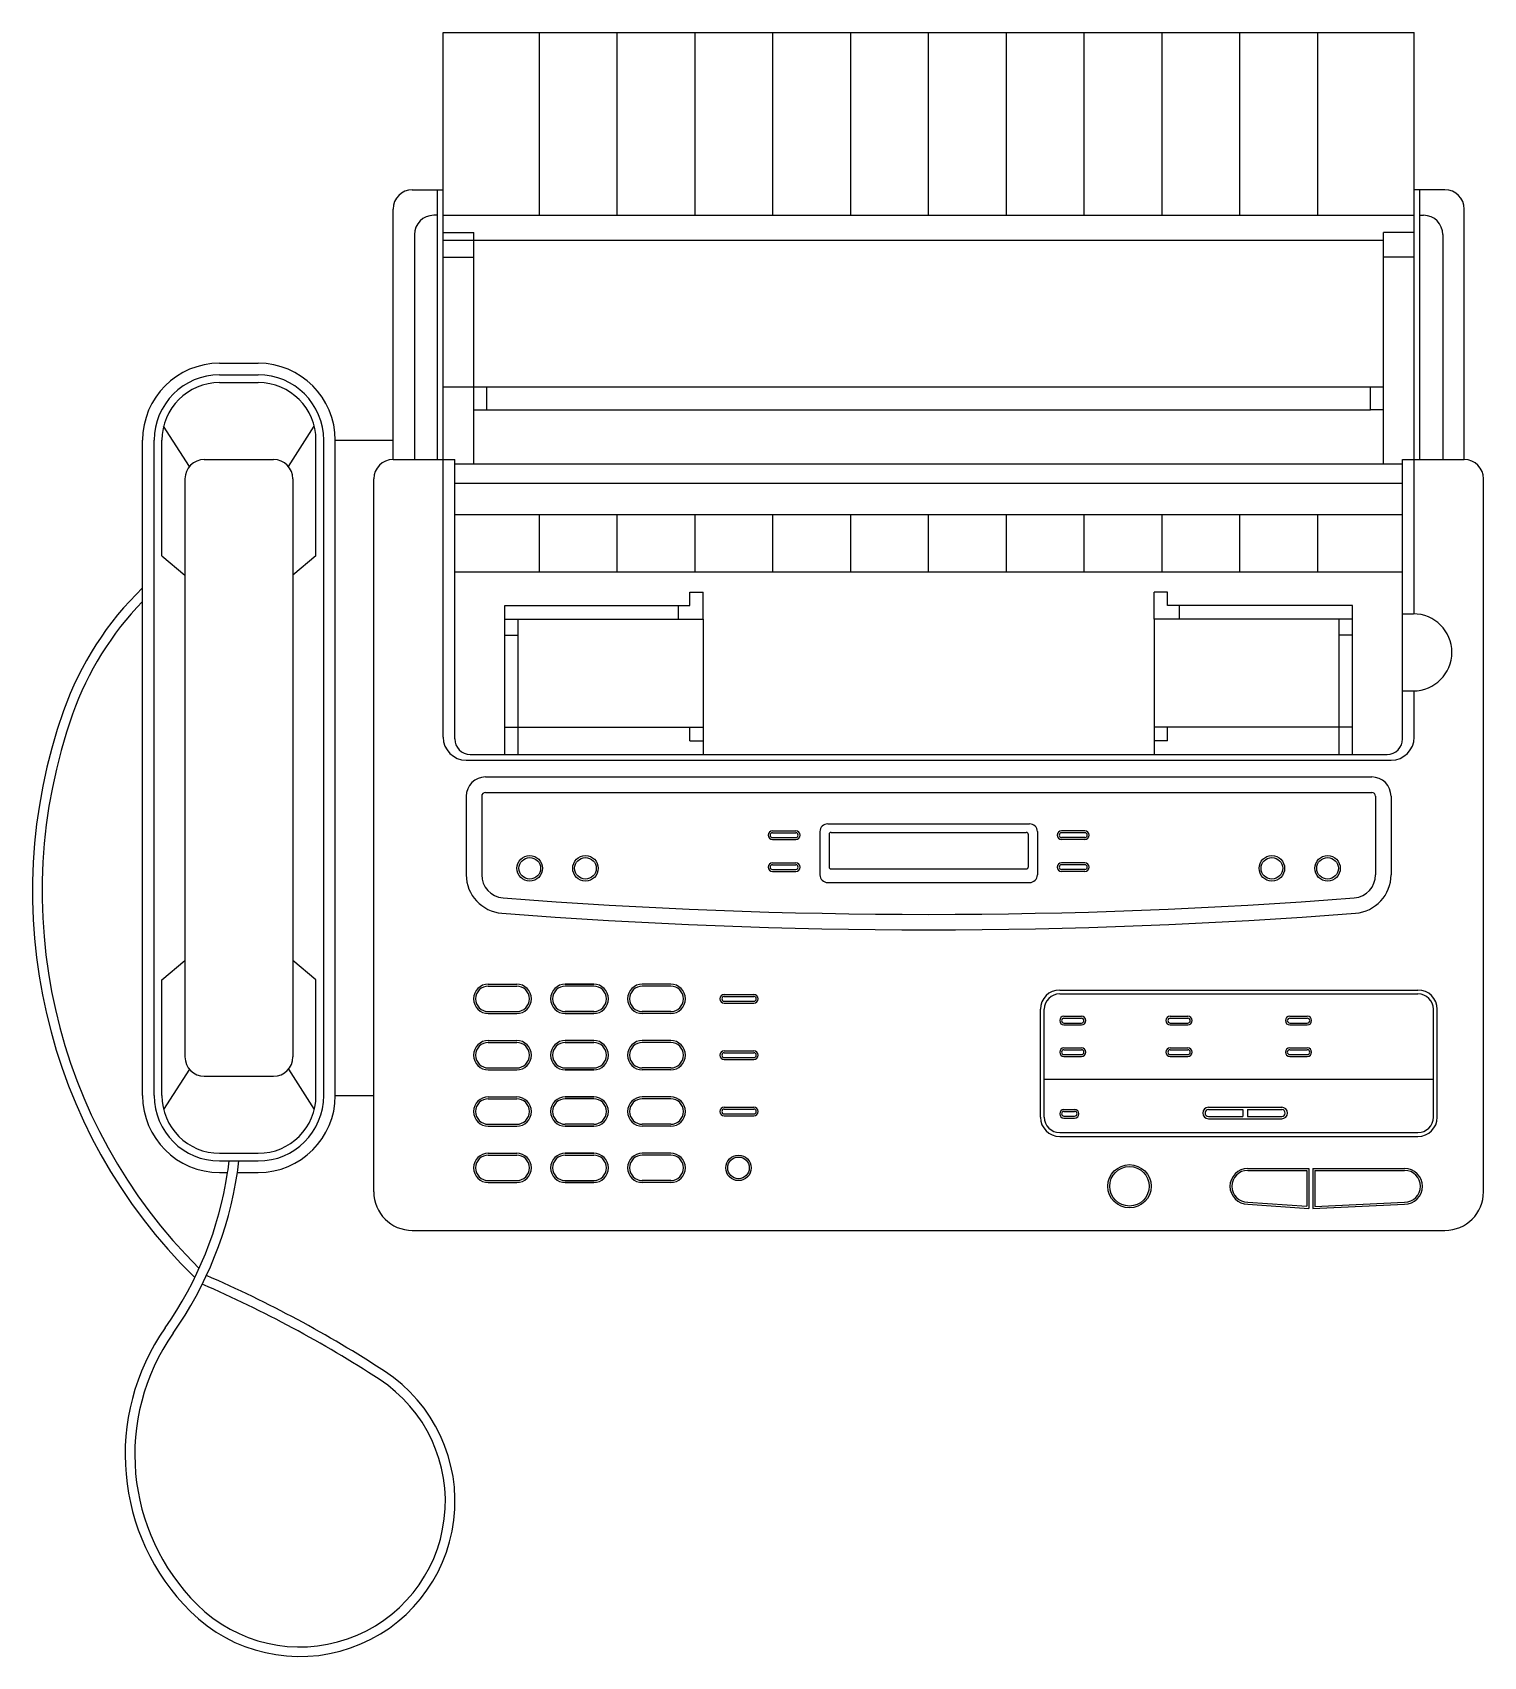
# Model space of a CAD drawing. Header units: millimetres. Extents: x -792.538 to -792.162, y 2678.25 to 2678.671.
import ezdxf

# ---------------------------------------------------------------- set-up
doc = ezdxf.new("R2010")
doc.units = ezdxf.units.MM
doc.header["$LTSCALE"] = 10
doc.layers.add('Móveis_estações', color=2, linetype='Continuous')

msp = doc.modelspace()

# ---------------------------------------------------------------- linework, layer by layer
at = {"layer": 'Móveis_estações', "color": 1}
for p, q in [((-792.4317287397134, 2678.630076739268), (-792.4317287397134, 2678.670896403953)), ((-792.4317287397134, 2678.670896403953), (-792.1797287397135, 2678.670896403953)), ((-792.4067287397133, 2678.623461150284), (-792.4067287397133, 2678.670896403953)), ((-792.3865287397134, 2678.623461150284), (-792.3865287397134, 2678.670896403953)), ((-792.3663287397133, 2678.623461150284), (-792.3663287397135, 2678.670896403953)), ((-792.3461287397133, 2678.623461150284), (-792.3461287397133, 2678.670896403953)), ((-792.3259287397134, 2678.623461150284), (-792.3259287397134, 2678.670896403953)), ((-792.3057287397132, 2678.623461150284), (-792.3057287397132, 2678.670896403953)), ((-792.2855287397133, 2678.623461150284), (-792.2855287397133, 2678.670896403953)), ((-792.2653287397134, 2678.623461150284), (-792.2653287397134, 2678.670896403953)), ((-792.2451287397134, 2678.623461150284), (-792.2451287397134, 2678.670896403953)), ((-792.2249287397133, 2678.623461150284), (-792.2249287397135, 2678.670896403953)), ((-792.2047287397133, 2678.623461150284), (-792.2047287397133, 2678.670896403953)), ((-792.1797287397135, 2678.630076739268), (-792.1797287397135, 2678.670896403953)), ((-792.4397287397132, 2678.630076739268), (-792.4317287397134, 2678.630076739268)), ((-792.4331925775105, 2678.560076739268), (-792.4331925775105, 2678.630076739268)), ((-792.4317287397134, 2678.617035299989), (-792.4317287397134, 2678.630076739268)), ((-792.1797287397135, 2678.617035299989), (-792.1797287397135, 2678.630076739268)), ((-792.1717287397132, 2678.630076739268), (-792.1797287397135, 2678.630076739268)), ((-792.178264901916, 2678.560076739268), (-792.178264901916, 2678.630076739268)), ((-792.4447287397136, 2678.565076739268), (-792.4447287397134, 2678.625076739268)), ((-792.4331925775105, 2678.623461150284), (-792.4341702116669, 2678.623461150284)), ((-792.4317287397134, 2678.623461150284), (-792.1797287397135, 2678.623461150284)), ((-792.178264901916, 2678.623461150284), (-792.1772872677598, 2678.623461150284)), ((-792.1667287397133, 2678.560076739268), (-792.1667287397133, 2678.625076739268)), ((-792.4391702116668, 2678.618461150284), (-792.4391702116668, 2678.560076739268)), ((-792.4317287397134, 2678.618958049692), (-792.4237287397132, 2678.618958049692)), ((-792.4317287397134, 2678.578958049691), (-792.4317287397134, 2678.617035299989)), ((-792.4317287397134, 2678.617035299989), (-792.1877287397133, 2678.617035299989)), ((-792.4237287397132, 2678.558958049692), (-792.4237287397132, 2678.618958049692)), ((-792.1877287397133, 2678.558958049692), (-792.1877287397133, 2678.618958049692)), ((-792.1797287397135, 2678.618958049692), (-792.1877287397133, 2678.618958049692)), ((-792.1797287397135, 2678.578958049691), (-792.1797287397135, 2678.617035299989)), ((-792.1722872677597, 2678.618461150284), (-792.1722872677599, 2678.560076739268)), ((-792.4317287397134, 2678.612624867803), (-792.4237287397132, 2678.612624867803)), ((-792.1797287397135, 2678.612624867803), (-792.1877287397133, 2678.612624867803)), ((-792.4897287397134, 2678.585076739268), (-792.4797287397134, 2678.585076739268)), ((-792.4897287397134, 2678.582076739268), (-792.4797287397134, 2678.582076739268)), ((-792.4897287397134, 2678.580076739268), (-792.4797287397134, 2678.580076739268)), ((-792.4317287397134, 2678.560076739268), (-792.4317287397134, 2678.578958049691)), ((-792.4317287397134, 2678.578958049691), (-792.1877287397133, 2678.578958049691)), ((-792.4203779540576, 2678.572940712859), (-792.4203779540576, 2678.578958049691)), ((-792.1910795253691, 2678.572940712859), (-792.1910795253691, 2678.578958049691)), ((-792.1797287397135, 2678.560076739268), (-792.1797287397135, 2678.578958049691)), ((-792.4237287397132, 2678.572940712859), (-792.4203779540576, 2678.572940712859)), ((-792.4203779540576, 2678.572940712859), (-792.1910795253691, 2678.572940712859)), ((-792.1877287397133, 2678.572940712859), (-792.1910795253691, 2678.572940712859)), ((-792.4975755764112, 2678.558270772371), (-792.5042705641497, 2678.568755780184)), ((-792.4718819030177, 2678.558270772367), (-792.4651869152772, 2678.568755780184)), ((-792.5097287397134, 2678.52680192541), (-792.5097287397134, 2678.565076739268)), ((-792.5067287397133, 2678.395076739268), (-792.5067287397133, 2678.565076739268)), ((-792.5047287397133, 2678.535076739268), (-792.5047287397133, 2678.565076739268)), ((-792.4647287397133, 2678.535076739268), (-792.4647287397133, 2678.565076739268)), ((-792.4627287397134, 2678.395076739268), (-792.4627287397134, 2678.565076739268)), ((-792.4597287397132, 2678.395076739268), (-792.4597287397132, 2678.565076739268)), ((-792.4597287397132, 2678.565076739268), (-792.4447287397134, 2678.565076739268)), ((-792.4447287397134, 2678.560076739268), (-792.4447287397136, 2678.565076739268)), ((-792.4937287397133, 2678.560076739268), (-792.4757287397133, 2678.560076739268)), ((-792.4447287397134, 2678.560076739268), (-792.4287287397133, 2678.560076739268)), ((-792.4317287397134, 2678.488076739268), (-792.4317287397134, 2678.560076739268)), ((-792.4287287397133, 2678.487576739268), (-792.4287287397133, 2678.560076739268)), ((-792.4287287397133, 2678.558958049692), (-792.1827287397132, 2678.558958049692)), ((-792.1827287397134, 2678.487576739268), (-792.1827287397134, 2678.560076739268)), ((-792.1827287397132, 2678.560076739268), (-792.1667287397136, 2678.560076739268)), ((-792.1797287397135, 2678.5200493121), (-792.1797287397135, 2678.560076739268)), ((-792.4987287397134, 2678.555076739268), (-792.4987287397134, 2678.405076739268)), ((-792.4707287397134, 2678.555076739268), (-792.4707287397134, 2678.405076739268)), ((-792.4497287397135, 2678.395076739268), (-792.4497287397135, 2678.555076739268)), ((-792.4287287397133, 2678.553958049692), (-792.1827287397134, 2678.553958049692)), ((-792.1617287397135, 2678.370076739268), (-792.1617287397135, 2678.555076739268)), ((-792.4287287397133, 2678.545813313077), (-792.1827287397134, 2678.545813313077)), ((-792.4067287397133, 2678.530961143987), (-792.4067287397133, 2678.545813313077)), ((-792.3865287397134, 2678.530961143987), (-792.3865287397134, 2678.545813313077)), ((-792.3663287397135, 2678.530961143987), (-792.3663287397135, 2678.545813313077)), ((-792.3461287397133, 2678.530961143987), (-792.3461287397133, 2678.545813313077)), ((-792.3259287397134, 2678.530961143987), (-792.3259287397134, 2678.545813313077)), ((-792.3057287397132, 2678.530961143987), (-792.3057287397132, 2678.545813313077)), ((-792.2855287397133, 2678.530961143987), (-792.2855287397133, 2678.545813313077)), ((-792.2653287397134, 2678.530961143987), (-792.2653287397134, 2678.545813313077)), ((-792.2451287397134, 2678.530961143987), (-792.2451287397134, 2678.545813313077)), ((-792.2249287397135, 2678.530961143987), (-792.2249287397135, 2678.545813313077)), ((-792.2047287397133, 2678.530961143987), (-792.2047287397133, 2678.545813313077)), ((-792.5047287397133, 2678.535076739268), (-792.4987287397134, 2678.530076739268)), ((-792.4647287397133, 2678.535076739268), (-792.4707287397134, 2678.530076739268)), ((-792.4287287397133, 2678.530961143987), (-792.1827287397134, 2678.530961143987)), ((-792.5097287397134, 2678.523271751033), (-792.5097287397134, 2678.52680192541)), ((-792.3677287397134, 2678.525709361233), (-792.3642287397133, 2678.525709361233)), ((-792.3677287397134, 2678.522209361233), (-792.3677287397134, 2678.525709361233)), ((-792.3642287397133, 2678.518709361233), (-792.3642287397133, 2678.525709361233)), ((-792.2437287397133, 2678.525709361233), (-792.2472287397134, 2678.525709361233)), ((-792.2472287397134, 2678.518709361233), (-792.2472287397134, 2678.525709361233)), ((-792.2437287397133, 2678.522209361233), (-792.2437287397133, 2678.525709361233)), ((-792.5097287397134, 2678.395076739268), (-792.5097287397134, 2678.523271751033)), ((-792.4157287397134, 2678.483576739268), (-792.4157287397134, 2678.522209361233)), ((-792.4157287397134, 2678.522209361233), (-792.3677287397134, 2678.522209361233)), ((-792.3707711519019, 2678.522209361233), (-792.3707711519019, 2678.518709361233)), ((-792.1957287397133, 2678.522209361233), (-792.2437287397133, 2678.522209361233)), ((-792.240686327525, 2678.522209361233), (-792.240686327525, 2678.518709361233)), ((-792.1957287397133, 2678.483576739268), (-792.1957287397133, 2678.522209361233)), ((-792.1827287397134, 2678.520051525415), (-792.1799391236368, 2678.520051525415)), ((-792.4157287397134, 2678.518709361233), (-792.3642287397133, 2678.518709361233)), ((-792.4122287397133, 2678.483576739268), (-792.4122287397133, 2678.518709361233)), ((-792.3642287397133, 2678.518709361233), (-792.3642287397133, 2678.483576739268)), ((-792.2472287397134, 2678.518709361233), (-792.2472287397134, 2678.483576739268)), ((-792.1957287397133, 2678.518709361233), (-792.2472287397134, 2678.518709361233)), ((-792.1992287397134, 2678.483576739268), (-792.1992287397134, 2678.518709361233)), ((-792.4157287397134, 2678.514543631351), (-792.4122287397133, 2678.514543631351)), ((-792.1957287397133, 2678.514543631351), (-792.1992287397134, 2678.514543631351)), ((-792.1827287397134, 2678.500051525415), (-792.1799391236368, 2678.500051525415)), ((-792.1797287397135, 2678.488076739268), (-792.1797287397135, 2678.50005373873)), ((-792.4157287397134, 2678.490608850591), (-792.3642287397133, 2678.490608850591)), ((-792.3677287397134, 2678.487094015243), (-792.3677287397134, 2678.490608850591)), ((-792.1957287397133, 2678.490608850591), (-792.2472287397134, 2678.490608850591)), ((-792.2437287397133, 2678.487094015243), (-792.2437287397133, 2678.490608850591)), ((-792.3677287397134, 2678.487094015243), (-792.3642287397133, 2678.487094015243)), ((-792.2437287397133, 2678.487094015243), (-792.2472287397134, 2678.487094015243)), ((-792.4247287397134, 2678.483576739268), (-792.1867287397133, 2678.483576739268)), ((-792.4257287397133, 2678.482076739268), (-792.1857287397133, 2678.482076739268)), ((-792.4207287397135, 2678.477713059883), (-792.1907287397134, 2678.477713059883)), ((-792.4207287397135, 2678.473713059883), (-792.1907287397134, 2678.473713059883)), ((-792.4257287397133, 2678.472713059883), (-792.4257287397133, 2678.452348071658)), ((-792.4217287397132, 2678.472713059883), (-792.4217287397132, 2678.452348071658)), ((-792.1897287397132, 2678.472713059883), (-792.1897287397132, 2678.452348071658)), ((-792.1857287397133, 2678.472713059883), (-792.1857287397133, 2678.452348071658)), ((-792.3319329446531, 2678.465548606941), (-792.2795245347736, 2678.465548606941)), ((-792.3462829664804, 2678.46373496971), (-792.3402211724801, 2678.46373496971)), ((-792.3462829664804, 2678.46323496971), (-792.3402211724801, 2678.46323496971)), ((-792.3462829664804, 2678.461995792398), (-792.3402211724801, 2678.461995792398)), ((-792.3462829664804, 2678.461495792398), (-792.3402211724801, 2678.461495792398)), ((-792.333932944653, 2678.463548606941), (-792.333932944653, 2678.452324574052)), ((-792.3315617716794, 2678.462851941538), (-792.3315617716794, 2678.454359187278)), ((-792.3310617716795, 2678.463351941538), (-792.2803957077472, 2678.463351941538)), ((-792.2798957077471, 2678.462851941538), (-792.2798957077471, 2678.454359187278)), ((-792.2775245347734, 2678.463548606941), (-792.2775245347734, 2678.452324574052)), ((-792.265174512946, 2678.46373496971), (-792.2712363069465, 2678.46373496971)), ((-792.265174512946, 2678.46323496971), (-792.2712363069465, 2678.46323496971)), ((-792.265174512946, 2678.461995792398), (-792.2712363069465, 2678.461995792398)), ((-792.265174512946, 2678.461495792398), (-792.2712363069465, 2678.461495792398)), ((-792.3462829664804, 2678.455449782199), (-792.3402211724801, 2678.455449782199)), ((-792.3462829664804, 2678.454949782199), (-792.3402211724801, 2678.454949782199)), ((-792.3462829664804, 2678.453710604886), (-792.3402211724801, 2678.453710604886)), ((-792.3462829664804, 2678.453210604885), (-792.3402211724801, 2678.453210604885)), ((-792.3310617716795, 2678.453859187277), (-792.2803957077472, 2678.453859187277)), ((-792.265174512946, 2678.455449782199), (-792.2712363069465, 2678.455449782199)), ((-792.265174512946, 2678.454949782199), (-792.2712363069465, 2678.454949782199)), ((-792.265174512946, 2678.453710604886), (-792.2712363069465, 2678.453710604886)), ((-792.265174512946, 2678.453210604885), (-792.2712363069465, 2678.453210604885)), ((-792.3319329446531, 2678.450324574053), (-792.2795245347736, 2678.450324574053)), ((-792.5047287397133, 2678.425076739268), (-792.4987287397134, 2678.430076739268)), ((-792.4647287397133, 2678.425076739268), (-792.4707287397134, 2678.430076739268)), ((-792.5047287397133, 2678.395076739268), (-792.5047287397133, 2678.425076739268)), ((-792.4647287397133, 2678.395076739268), (-792.4647287397133, 2678.425076739268)), ((-792.4200070925849, 2678.423957613157), (-792.412641156913, 2678.423957613157)), ((-792.4200070925849, 2678.423457613157), (-792.412641156913, 2678.423457613157)), ((-792.4000226148082, 2678.423957613157), (-792.3926566791363, 2678.423957613157)), ((-792.3926566791363, 2678.423957613157), (-792.4000226148082, 2678.423957613157)), ((-792.3926566791363, 2678.423457613157), (-792.4000226148082, 2678.423457613157)), ((-792.3726722013596, 2678.423957613157), (-792.3800381370315, 2678.423957613157)), ((-792.3726722013596, 2678.423457613157), (-792.3800381370315, 2678.423457613157)), ((-792.3587652748615, 2678.421267930761), (-792.351097205797, 2678.421267930761)), ((-792.3587652748615, 2678.420767930761), (-792.351097205797, 2678.420767930761)), ((-792.3587652748615, 2678.419528753448), (-792.351097205797, 2678.419528753448)), ((-792.3587652748615, 2678.419028753448), (-792.351097205797, 2678.419028753448)), ((-792.2717287397134, 2678.42244024195), (-792.1787487359461, 2678.42244024195)), ((-792.2717287397134, 2678.42144024195), (-792.1787487359461, 2678.42144024195)), ((-792.4200070925849, 2678.416839071052), (-792.412641156913, 2678.416839071052)), ((-792.4200070925849, 2678.416339071052), (-792.412641156913, 2678.416339071052)), ((-792.3926566791363, 2678.416839071052), (-792.4000226148082, 2678.416839071052)), ((-792.4000226148082, 2678.416339071052), (-792.3926566791363, 2678.416339071052)), ((-792.3926566791363, 2678.416339071052), (-792.4000226148082, 2678.416339071052)), ((-792.3726722013596, 2678.416839071052), (-792.3800381370315, 2678.416839071052)), ((-792.3726722013596, 2678.416339071052), (-792.3800381370315, 2678.416339071052)), ((-792.2767287397132, 2678.38944024195), (-792.2767287397132, 2678.41744024195)), ((-792.2757287397135, 2678.38944024195), (-792.2757287397135, 2678.41744024195)), ((-792.2706091510568, 2678.415619988295), (-792.266035629063, 2678.415619988295)), ((-792.2706091510568, 2678.415119988294), (-792.266035629063, 2678.415119988294)), ((-792.2430221661211, 2678.415619988295), (-792.2384486441274, 2678.415619988295)), ((-792.2430221661211, 2678.415119988294), (-792.2384486441274, 2678.415119988294)), ((-792.212028831532, 2678.415619988295), (-792.2074553095385, 2678.415619988295)), ((-792.212028831532, 2678.415119988294), (-792.2074553095385, 2678.415119988294)), ((-792.1747487359462, 2678.38944024195), (-792.1747487359462, 2678.41744024195)), ((-792.1737487359462, 2678.38944024195), (-792.1737487359462, 2678.41744024195)), ((-792.2706091510568, 2678.413880810981), (-792.266035629063, 2678.413880810981)), ((-792.2706091510568, 2678.413380810981), (-792.266035629063, 2678.413380810981)), ((-792.2430221661211, 2678.413880810981), (-792.2384486441274, 2678.413880810981)), ((-792.2430221661211, 2678.413380810981), (-792.2384486441274, 2678.413380810981)), ((-792.212028831532, 2678.413880810981), (-792.2074553095385, 2678.413880810981)), ((-792.212028831532, 2678.413380810981), (-792.2074553095385, 2678.413380810981)), ((-792.4200070925849, 2678.409339071052), (-792.412641156913, 2678.409339071052)), ((-792.4200070925849, 2678.409339071052), (-792.412641156913, 2678.409339071052)), ((-792.4200070925849, 2678.408839071052), (-792.412641156913, 2678.408839071052)), ((-792.4000226148082, 2678.409339071052), (-792.3926566791363, 2678.409339071052)), ((-792.3926566791363, 2678.409339071052), (-792.4000226148082, 2678.409339071052)), ((-792.3926566791363, 2678.409339071052), (-792.4000226148082, 2678.409339071052)), ((-792.4000226148082, 2678.409339071052), (-792.3926566791363, 2678.409339071052)), ((-792.4000226148082, 2678.408839071052), (-792.3926566791363, 2678.408839071052)), ((-792.3726722013596, 2678.409339071052), (-792.3800381370315, 2678.409339071052)), ((-792.3726722013596, 2678.409339071052), (-792.3800381370315, 2678.409339071052)), ((-792.3726722013596, 2678.408839071052), (-792.3800381370315, 2678.408839071052)), ((-792.3587652748615, 2678.406649388656), (-792.351097205797, 2678.406649388656)), ((-792.3587652748615, 2678.406649388656), (-792.351097205797, 2678.406649388656)), ((-792.2706091510568, 2678.407432192373), (-792.266035629063, 2678.407432192373)), ((-792.2706091510568, 2678.406932192373), (-792.266035629063, 2678.406932192373)), ((-792.2430221661211, 2678.407432192373), (-792.2384486441274, 2678.407432192373)), ((-792.2430221661211, 2678.406932192373), (-792.2384486441274, 2678.406932192373)), ((-792.212028831532, 2678.407432192373), (-792.2074553095385, 2678.407432192373)), ((-792.212028831532, 2678.406932192373), (-792.2074553095385, 2678.406932192373)), ((-792.4200070925849, 2678.402220528948), (-792.412641156913, 2678.402220528948)), ((-792.4000226148082, 2678.402220528948), (-792.3926566791363, 2678.402220528948)), ((-792.3726722013596, 2678.402220528948), (-792.3800381370315, 2678.402220528948)), ((-792.3587652748615, 2678.406149388657), (-792.351097205797, 2678.406149388657)), ((-792.3587652748615, 2678.404910211343), (-792.351097205797, 2678.404910211343)), ((-792.3587652748615, 2678.404410211343), (-792.351097205797, 2678.404410211343)), ((-792.3587652748615, 2678.404410211343), (-792.351097205797, 2678.404410211343)), ((-792.2706091510568, 2678.405693015059), (-792.266035629063, 2678.405693015059)), ((-792.2706091510568, 2678.405193015059), (-792.266035629063, 2678.405193015059)), ((-792.2430221661211, 2678.405693015059), (-792.2384486441274, 2678.405693015059)), ((-792.2430221661211, 2678.405193015059), (-792.2384486441274, 2678.405193015059)), ((-792.212028831532, 2678.405693015059), (-792.2074553095385, 2678.405693015059)), ((-792.212028831532, 2678.405193015059), (-792.2074553095385, 2678.405193015059)), ((-792.4975755764106, 2678.401882706166), (-792.5042705641497, 2678.391397698351)), ((-792.4937287397133, 2678.400076739268), (-792.4757287397133, 2678.400076739268)), ((-792.47188190302, 2678.401882706172), (-792.4651869152772, 2678.391397698351)), ((-792.4200070925849, 2678.401720528947), (-792.412641156913, 2678.401720528947)), ((-792.4200070925849, 2678.401720528947), (-792.412641156913, 2678.401720528947)), ((-792.4000226148082, 2678.401720528947), (-792.3926566791363, 2678.401720528947)), ((-792.3926566791363, 2678.401720528947), (-792.4000226148082, 2678.401720528947)), ((-792.3926566791363, 2678.401720528947), (-792.4000226148082, 2678.401720528947)), ((-792.4000226148082, 2678.401720528947), (-792.3926566791363, 2678.401720528947)), ((-792.3726722013596, 2678.401720528947), (-792.3800381370315, 2678.401720528947)), ((-792.3726722013596, 2678.401720528947), (-792.3800381370315, 2678.401720528947)), ((-792.2757287397135, 2678.399284936578), (-792.1747487359462, 2678.399284936578)), ((-792.4597287397132, 2678.395076739268), (-792.4497287397135, 2678.395076739268)), ((-792.4497287397135, 2678.370076739268), (-792.4497287397135, 2678.395076739268)), ((-792.4200070925849, 2678.394720528947), (-792.412641156913, 2678.394720528947)), ((-792.4200070925849, 2678.394720528947), (-792.412641156913, 2678.394720528947)), ((-792.4200070925849, 2678.394220528947), (-792.412641156913, 2678.394220528947)), ((-792.3926566791363, 2678.394720528947), (-792.4000226148082, 2678.394720528947)), ((-792.4000226148082, 2678.394720528947), (-792.3926566791363, 2678.394720528947)), ((-792.4000226148082, 2678.394720528947), (-792.3926566791363, 2678.394720528947)), ((-792.3926566791363, 2678.394720528947), (-792.4000226148082, 2678.394720528947)), ((-792.3926566791363, 2678.394220528947), (-792.4000226148082, 2678.394220528947)), ((-792.3726722013596, 2678.394720528947), (-792.3800381370315, 2678.394720528947)), ((-792.3726722013596, 2678.394720528947), (-792.3800381370315, 2678.394720528947)), ((-792.3726722013596, 2678.394220528947), (-792.3800381370315, 2678.394220528947)), ((-792.3587652748615, 2678.392030846551), (-792.351097205797, 2678.392030846551)), ((-792.3587652748615, 2678.391530846551), (-792.351097205797, 2678.391530846551)), ((-792.3587652748615, 2678.390291669238), (-792.351097205797, 2678.390291669238)), ((-792.3587652748615, 2678.389791669239), (-792.351097205797, 2678.389791669239)), ((-792.2706091510568, 2678.391461242583), (-792.2678407822241, 2678.391461242583)), ((-792.2706091510568, 2678.390961242583), (-792.2678407822241, 2678.390961242583)), ((-792.2706091510568, 2678.38972206527), (-792.2678407822241, 2678.38972206527)), ((-792.2331158242046, 2678.392006660057), (-792.2140935625357, 2678.392006660057)), ((-792.2331158242046, 2678.391406660056), (-792.22420469337, 2678.391406660056)), ((-792.2331158242046, 2678.389632634505), (-792.22420469337, 2678.389632634505)), ((-792.22420469337, 2678.391406660056), (-792.22420469337, 2678.389632634505)), ((-792.2230046933701, 2678.391406660056), (-792.2230046933701, 2678.389632634505)), ((-792.2230046933701, 2678.391406660056), (-792.2140935625357, 2678.391406660056)), ((-792.2230046933701, 2678.389632634505), (-792.2140935625357, 2678.389632634505)), ((-792.4200070925849, 2678.387601986843), (-792.412641156913, 2678.387601986843)), ((-792.4200070925849, 2678.387101986842), (-792.412641156913, 2678.387101986842)), ((-792.4200070925849, 2678.387101986842), (-792.412641156913, 2678.387101986842)), ((-792.3926566791363, 2678.387601986843), (-792.4000226148082, 2678.387601986843)), ((-792.3926566791363, 2678.387101986842), (-792.4000226148082, 2678.387101986842)), ((-792.4000226148082, 2678.387101986842), (-792.3926566791363, 2678.387101986842)), ((-792.4000226148082, 2678.387101986842), (-792.3926566791363, 2678.387101986842)), ((-792.3926566791363, 2678.387101986842), (-792.4000226148082, 2678.387101986842)), ((-792.3726722013596, 2678.387601986843), (-792.3800381370315, 2678.387601986843)), ((-792.3726722013596, 2678.387101986842), (-792.3800381370315, 2678.387101986842)), ((-792.3726722013596, 2678.387101986842), (-792.3800381370315, 2678.387101986842)), ((-792.2717287397134, 2678.38544024195), (-792.1787487359461, 2678.38544024195)), ((-792.2706091510568, 2678.38922206527), (-792.2678407822241, 2678.38922206527)), ((-792.2331158242046, 2678.389032634505), (-792.2140935625357, 2678.389032634505)), ((-792.2717287397134, 2678.38444024195), (-792.1787487359461, 2678.38444024195)), ((-792.4897287397134, 2678.380076739268), (-792.4797287397134, 2678.380076739268)), ((-792.4897287397134, 2678.378076739268), (-792.4797287397134, 2678.378076739268)), ((-792.4200070925849, 2678.380101986842), (-792.412641156913, 2678.380101986842)), ((-792.4200070925849, 2678.380101986842), (-792.412641156913, 2678.380101986842)), ((-792.4200070925849, 2678.379601986842), (-792.412641156913, 2678.379601986842)), ((-792.4000226148082, 2678.380101986842), (-792.3926566791363, 2678.380101986842)), ((-792.3926566791363, 2678.380101986842), (-792.4000226148082, 2678.380101986842)), ((-792.3926566791363, 2678.380101986842), (-792.4000226148082, 2678.380101986842)), ((-792.4000226148082, 2678.380101986842), (-792.3926566791363, 2678.380101986842)), ((-792.4000226148082, 2678.379601986842), (-792.3926566791363, 2678.379601986842)), ((-792.3726722013596, 2678.380101986842), (-792.3800381370315, 2678.380101986842)), ((-792.3726722013596, 2678.380101986842), (-792.3800381370315, 2678.380101986842)), ((-792.3726722013596, 2678.379601986842), (-792.3800381370315, 2678.379601986842)), ((-792.4897287397134, 2678.375076739268), (-792.4876596532513, 2678.375076739268)), ((-792.4851309907299, 2678.375076739268), (-792.4797287397134, 2678.375076739268)), ((-792.4200070925849, 2678.372983444738), (-792.412641156913, 2678.372983444738)), ((-792.4000226148082, 2678.372983444738), (-792.3926566791363, 2678.372983444738)), ((-792.3726722013596, 2678.372983444738), (-792.3800381370315, 2678.372983444738)), ((-792.2229059174533, 2678.376134354992), (-792.2070867158088, 2678.376134354992)), ((-792.2229059174533, 2678.375634354993), (-792.2075867158089, 2678.375634354993)), ((-792.2075867158089, 2678.375634354993), (-792.2075867158089, 2678.366319890469)), ((-792.2070867158088, 2678.376134354992), (-792.2070867158088, 2678.365784120121)), ((-792.2059902180022, 2678.376134354992), (-792.2059902180022, 2678.365784120121)), ((-792.2059902180022, 2678.376134354992), (-792.1822177992908, 2678.376134354992)), ((-792.2054902180023, 2678.375634354993), (-792.2054902180023, 2678.36630765778)), ((-792.2054902180023, 2678.375634354993), (-792.1822177992908, 2678.375634354993)), ((-792.4200070925849, 2678.372483444738), (-792.412641156913, 2678.372483444738)), ((-792.4200070925849, 2678.372483444738), (-792.412641156913, 2678.372483444738)), ((-792.4000226148082, 2678.372483444738), (-792.3926566791363, 2678.372483444738)), ((-792.3926566791363, 2678.372483444738), (-792.4000226148082, 2678.372483444738)), ((-792.3926566791363, 2678.372483444738), (-792.4000226148082, 2678.372483444738)), ((-792.4000226148082, 2678.372483444738), (-792.3926566791363, 2678.372483444738)), ((-792.3726722013596, 2678.372483444738), (-792.3800381370315, 2678.372483444738)), ((-792.3726722013596, 2678.372483444738), (-792.3800381370315, 2678.372483444738)), ((-792.2229059174533, 2678.366878057657), (-792.2070867158088, 2678.365784120121)), ((-792.2228714235748, 2678.36737686641), (-792.2075867158089, 2678.366319890469)), ((-792.2059902180022, 2678.365784120121), (-792.1822177992908, 2678.366878057657)), ((-792.2054902180023, 2678.36630765778), (-792.1822407835134, 2678.367377529103)), ((-792.4397287397132, 2678.360076739268), (-792.1717287397132, 2678.360076739268))]:
    msp.add_line(p, q, dxfattribs=at)
for centre, radius in [((-792.40925730146, 2678.454015411608), 0.003310086874741103), ((-792.40925730146, 2678.454015411608), 0.002810086874741103), ((-792.394800796354, 2678.454015411608), 0.003310086874741103), ((-792.394800796354, 2678.454015411608), 0.002810086874741103), ((-792.2166566830729, 2678.454015411608), 0.003310086874741103), ((-792.2166566830729, 2678.454015411608), 0.002810086874741103), ((-792.2022001779665, 2678.454015411608), 0.003310086874741103), ((-792.2022001779665, 2678.454015411608), 0.002810086874741103), ((-792.3550790491431, 2678.37629271579), 0.003310086874741103), ((-792.3550790491431, 2678.37629271579), 0.002810086874741103), ((-792.2536190184906, 2678.371506206325), 0.005621973270535818), ((-792.2536190184906, 2678.371506206325), 0.005121973270535818)]:
    msp.add_circle(centre, radius, dxfattribs=at)
for centre, radius, start, end in [((-792.4397287397132, 2678.625076739268), 0.005, 90, 180), ((-792.1717287397132, 2678.625076739268), 0.005, 0, 90), ((-792.4341702116669, 2678.618461150284), 0.005, 90, 180), ((-792.1772872677598, 2678.618461150284), 0.005, 0, 90), ((-792.4897287397134, 2678.565076739268), 0.02, 90, 180), ((-792.4797287397134, 2678.565076739268), 0.02, 0, 90), ((-792.4897287397134, 2678.565076739268), 0.017, 90, 180), ((-792.4897287397134, 2678.565076739268), 0.015, 90, 180), ((-792.4797287397134, 2678.565076739268), 0.017, 0, 90), ((-792.4797287397134, 2678.565076739268), 0.015, 0, 90), ((-792.4937287397133, 2678.555076739268), 0.005, 90, 180), ((-792.4757287397133, 2678.555076739268), 0.005, 0, 90), ((-792.4447287397134, 2678.555076739268), 0.004999999999999005, 90, 180), ((-792.1667287397133, 2678.555076739268), 0.004999999999999005, 0, 90), ((-792.4520516239986, 2678.467170688508), 0.08296103960041076, 134.0456558311398, 160.4816581565041), ((-792.4520516239986, 2678.467170688508), 0.08046103960041076, 135.7936093067574, 160.4816581565041), ((-792.1799391236368, 2678.510051525415), 0.009999999999999787, 270, 90), ((-792.3980248808748, 2678.44801934897), 0.1402817407360183, 160.4816581565041, 225.592353455946), ((-792.3980248808748, 2678.44801934897), 0.1377817407360183, 160.4816581565041, 225.2294994760008), ((-792.4257287397133, 2678.488076739268), 0.006, 180, 270), ((-792.4247287397134, 2678.487576739268), 0.004, 180, 270), ((-792.1867287397133, 2678.487576739268), 0.004, 270, 0), ((-792.1857287397133, 2678.488076739268), 0.006, 270, 0), ((-792.4207287397135, 2678.472713059883), 0.005, 90, 180), ((-792.4207287397135, 2678.472713059883), 0.0009999999999995655, 90, 180), ((-792.1907287397134, 2678.472713059883), 0.005, 0, 90), ((-792.1907287397134, 2678.472713059883), 0.0009999999999995655, 0, 90), ((-792.3319329446531, 2678.463548606941), 0.002, 90, 180), ((-792.2795245347736, 2678.463548606941), 0.002, 0, 90), ((-792.3462829664804, 2678.462615381054), 0.001119588656592896, 90, 270), ((-792.3462829664804, 2678.462615381054), 0.0006195886565928958, 90, 270), ((-792.3402211724801, 2678.462615381054), 0.001119588656592896, 270, 90), ((-792.3402211724801, 2678.462615381054), 0.0006195886565928958, 270, 90), ((-792.3310617716795, 2678.462851941538), 0.0005, 90, 180), ((-792.2803957077472, 2678.462851941538), 0.0005, 0, 90), ((-792.2712363069465, 2678.462615381054), 0.001119588656592896, 90, 270), ((-792.2712363069465, 2678.462615381054), 0.0006195886565928958, 90, 270), ((-792.265174512946, 2678.462615381054), 0.001119588656592896, 270, 90), ((-792.265174512946, 2678.462615381054), 0.0006195886565928958, 270, 90), ((-792.3462829664804, 2678.454330193542), 0.001119588656592896, 90, 270), ((-792.3462829664804, 2678.454330193542), 0.0006195886565928958, 90, 270), ((-792.3402211724801, 2678.454330193542), 0.001119588656592896, 270, 90), ((-792.3402211724801, 2678.454330193542), 0.0006195886565928958, 270, 90), ((-792.3310617716795, 2678.454359187278), 0.0005, 180, 270), ((-792.2803957077472, 2678.454359187278), 0.0005, 270, 0), ((-792.2712363069465, 2678.454330193542), 0.001119588656592896, 90, 270), ((-792.2712363069465, 2678.454330193542), 0.0006195886565928958, 90, 270), ((-792.265174512946, 2678.454330193542), 0.001119588656592896, 270, 90), ((-792.265174512946, 2678.454330193542), 0.0006195886565928958, 270, 90), ((-792.4157287397134, 2678.452348071658), 0.01, 180, 265.5526695304878), ((-792.4157287397134, 2678.452348071658), 0.005999999999999566, 180, 265.5526695304878), ((-792.3319329446531, 2678.452324574052), 0.002, 180, 270), ((-792.2795245347736, 2678.452324574052), 0.002, 270, 0), ((-792.1957287397133, 2678.452348071658), 0.005999999999999566, 274.4473304695122, 0), ((-792.1957287397133, 2678.452348071658), 0.01, 274.4473304695122, 0), ((-792.3057287397132, 2679.866651148976), 1.424574352832715, 265.5526695304878, 274.4473304695122), ((-792.3057287397132, 2679.866651148976), 1.428574352832715, 265.5526695304878, 274.4473304695122), ((-792.4200070925849, 2678.420148342105), 0.003809271052410718, 90, 270), ((-792.4200070925849, 2678.420148342105), 0.003309271052410718, 90, 270), ((-792.412641156913, 2678.420148342105), 0.003809271052410718, 270, 90), ((-792.412641156913, 2678.420148342105), 0.003309271052410718, 270, 90), ((-792.4000226148082, 2678.420148342105), 0.003809271052410718, 90, 270), ((-792.4000226148082, 2678.420148342105), 0.003809271052410718, 90, 270), ((-792.4000226148082, 2678.420148342105), 0.003309271052410718, 90, 270), ((-792.3926566791363, 2678.420148342105), 0.003809271052410718, 270, 90), ((-792.3926566791363, 2678.420148342105), 0.003809271052410718, 270, 90), ((-792.3926566791363, 2678.420148342105), 0.003309271052410718, 270, 90), ((-792.3800381370315, 2678.420148342105), 0.003809271052410718, 90, 270), ((-792.3800381370315, 2678.420148342105), 0.003309271052410718, 90, 270), ((-792.3726722013596, 2678.420148342105), 0.003809271052410718, 270, 90), ((-792.3726722013596, 2678.420148342105), 0.003309271052410718, 270, 90), ((-792.3587652748615, 2678.420148342105), 0.001119588656592896, 90, 270), ((-792.3587652748615, 2678.420148342105), 0.0006195886565928958, 90, 270), ((-792.351097205797, 2678.420148342105), 0.001119588656592896, 270, 90), ((-792.351097205797, 2678.420148342105), 0.0006195886565928958, 270, 90), ((-792.2717287397134, 2678.41744024195), 0.005, 90, 180), ((-792.2717287397134, 2678.41744024195), 0.004, 90, 180), ((-792.1787487359461, 2678.41744024195), 0.005, 0, 90), ((-792.1787487359461, 2678.41744024195), 0.004, 0, 90), ((-792.2706091510568, 2678.414500399638), 0.001119588656592896, 90, 270), ((-792.2706091510568, 2678.414500399638), 0.0006195886565928958, 90, 270), ((-792.266035629063, 2678.414500399638), 0.001119588656592896, 270, 90), ((-792.266035629063, 2678.414500399638), 0.0006195886565928958, 270, 90), ((-792.2430221661211, 2678.414500399638), 0.001119588656592896, 90, 270), ((-792.2430221661211, 2678.414500399638), 0.0006195886565928958, 90, 270), ((-792.2384486441274, 2678.414500399638), 0.001119588656592896, 270, 90), ((-792.2384486441274, 2678.414500399638), 0.0006195886565928958, 270, 90), ((-792.212028831532, 2678.414500399638), 0.001119588656592896, 90, 270), ((-792.212028831532, 2678.414500399638), 0.0006195886565928958, 90, 270), ((-792.2074553095385, 2678.414500399638), 0.001119588656592896, 270, 90), ((-792.2074553095385, 2678.414500399638), 0.0006195886565928958, 270, 90), ((-792.4200070925849, 2678.405529799999), 0.003809271052410718, 90, 270), ((-792.4200070925849, 2678.405529799999), 0.003809271052410718, 90, 270), ((-792.4200070925849, 2678.405529799999), 0.003309271052410718, 90, 270), ((-792.412641156913, 2678.405529799999), 0.003809271052410718, 270, 90), ((-792.412641156913, 2678.405529799999), 0.003809271052410718, 270, 90), ((-792.412641156913, 2678.405529799999), 0.003309271052410718, 270, 90), ((-792.4000226148082, 2678.405529799999), 0.003809271052410718, 90, 270), ((-792.4000226148082, 2678.405529799999), 0.003809271052410718, 90, 270), ((-792.4000226148082, 2678.405529799999), 0.003809271052410718, 90, 270), ((-792.4000226148082, 2678.405529799999), 0.003809271052410718, 90, 270), ((-792.4000226148082, 2678.405529799999), 0.003309271052410718, 90, 270), ((-792.3926566791363, 2678.405529799999), 0.003809271052410718, 270, 90), ((-792.3926566791363, 2678.405529799999), 0.003809271052410718, 270, 90), ((-792.3926566791363, 2678.405529799999), 0.003809271052410718, 270, 90), ((-792.3926566791363, 2678.405529799999), 0.003809271052410718, 270, 90), ((-792.3926566791363, 2678.405529799999), 0.003309271052410718, 270, 90), ((-792.3800381370315, 2678.405529799999), 0.003809271052410718, 90, 270), ((-792.3800381370315, 2678.405529799999), 0.003809271052410718, 90, 270), ((-792.3800381370315, 2678.405529799999), 0.003309271052410718, 90, 270), ((-792.3726722013596, 2678.405529799999), 0.003809271052410718, 270, 90), ((-792.3726722013596, 2678.405529799999), 0.003809271052410718, 270, 90), ((-792.3726722013596, 2678.405529799999), 0.003309271052410718, 270, 90), ((-792.3587652748615, 2678.405529799999), 0.001119588656592896, 90, 270), ((-792.3587652748615, 2678.405529799999), 0.001119588656592896, 90, 270), ((-792.351097205797, 2678.405529799999), 0.001119588656592896, 270, 90), ((-792.351097205797, 2678.405529799999), 0.001119588656592896, 270, 90), ((-792.2706091510568, 2678.406312603716), 0.001119588656592896, 90, 270), ((-792.2706091510568, 2678.406312603716), 0.0006195886565928958, 90, 270), ((-792.266035629063, 2678.406312603716), 0.001119588656592896, 270, 90), ((-792.266035629063, 2678.406312603716), 0.0006195886565928958, 270, 90), ((-792.2430221661211, 2678.406312603716), 0.001119588656592896, 90, 270), ((-792.2430221661211, 2678.406312603716), 0.0006195886565928958, 90, 270), ((-792.2384486441274, 2678.406312603716), 0.001119588656592896, 270, 90), ((-792.2384486441274, 2678.406312603716), 0.0006195886565928958, 270, 90), ((-792.212028831532, 2678.406312603716), 0.001119588656592896, 90, 270), ((-792.212028831532, 2678.406312603716), 0.0006195886565928958, 90, 270), ((-792.2074553095385, 2678.406312603716), 0.001119588656592896, 270, 90), ((-792.2074553095385, 2678.406312603716), 0.0006195886565928958, 270, 90), ((-792.4937287397133, 2678.405076739268), 0.005, 180, 270), ((-792.4757287397133, 2678.405076739268), 0.005, 270, 0), ((-792.3587652748615, 2678.405529799999), 0.0006195886565928958, 90, 270), ((-792.351097205797, 2678.405529799999), 0.0006195886565928958, 270, 90), ((-792.4897287397134, 2678.395076739268), 0.02, 180, 270), ((-792.4897287397134, 2678.395076739268), 0.017, 180, 270), ((-792.4897287397134, 2678.395076739268), 0.015, 180, 270), ((-792.4797287397134, 2678.395076739268), 0.02, 270, 0), ((-792.4797287397134, 2678.395076739268), 0.017, 270, 0), ((-792.4797287397134, 2678.395076739268), 0.015, 270, 0), ((-792.4200070925849, 2678.390911257895), 0.003809271052410718, 90, 270), ((-792.4200070925849, 2678.390911257895), 0.003809271052410718, 90, 270), ((-792.4200070925849, 2678.390911257895), 0.003309271052410718, 90, 270), ((-792.412641156913, 2678.390911257895), 0.003809271052410718, 270, 90), ((-792.412641156913, 2678.390911257895), 0.003809271052410718, 270, 90), ((-792.412641156913, 2678.390911257895), 0.003309271052410718, 270, 90), ((-792.4000226148082, 2678.390911257895), 0.003809271052410718, 90, 270), ((-792.4000226148082, 2678.390911257895), 0.003809271052410718, 90, 270), ((-792.4000226148082, 2678.390911257895), 0.003809271052410718, 90, 270), ((-792.4000226148082, 2678.390911257895), 0.003809271052410718, 90, 270), ((-792.4000226148082, 2678.390911257895), 0.003309271052410718, 90, 270), ((-792.3926566791363, 2678.390911257895), 0.003809271052410718, 270, 90), ((-792.3926566791363, 2678.390911257895), 0.003809271052410718, 270, 90), ((-792.3926566791363, 2678.390911257895), 0.003809271052410718, 270, 90), ((-792.3926566791363, 2678.390911257895), 0.003809271052410718, 270, 90), ((-792.3926566791363, 2678.390911257895), 0.003309271052410718, 270, 90), ((-792.3800381370315, 2678.390911257895), 0.003809271052410718, 90, 270), ((-792.3800381370315, 2678.390911257895), 0.003809271052410718, 90, 270), ((-792.3800381370315, 2678.390911257895), 0.003309271052410718, 90, 270), ((-792.3726722013596, 2678.390911257895), 0.003809271052410718, 270, 90), ((-792.3726722013596, 2678.390911257895), 0.003809271052410718, 270, 90), ((-792.3726722013596, 2678.390911257895), 0.003309271052410718, 270, 90), ((-792.3587652748615, 2678.390911257895), 0.001119588656592896, 90, 270), ((-792.3587652748615, 2678.390911257895), 0.0006195886565928958, 90, 270), ((-792.351097205797, 2678.390911257895), 0.001119588656592896, 270, 90), ((-792.351097205797, 2678.390911257895), 0.0006195886565928958, 270, 90), ((-792.2717287397134, 2678.38944024195), 0.005, 180, 270), ((-792.2717287397134, 2678.38944024195), 0.004, 180, 270), ((-792.2706091510568, 2678.390341653926), 0.001119588656592896, 90, 270), ((-792.2706091510568, 2678.390341653926), 0.0006195886565928958, 90, 270), ((-792.2678407822241, 2678.390341653926), 0.001119588656592896, 270, 90), ((-792.2678407822241, 2678.390341653926), 0.0006195886565928958, 270, 90), ((-792.2331158242046, 2678.390519647281), 0.00148701277582295, 90, 270), ((-792.2331158242046, 2678.390519647281), 0.00088701277582295, 90, 270), ((-792.2140935625357, 2678.390519647281), 0.00148701277582295, 270, 90), ((-792.2140935625357, 2678.390519647281), 0.00088701277582295, 270, 90), ((-792.1787487359461, 2678.38944024195), 0.004, 270, 0), ((-792.1787487359461, 2678.38944024195), 0.005, 270, 0), ((-792.5819007017681, 2678.389578945131), 0.09535034976578391, 351.2517097494371, 353.0714805493295), ((-792.5819007017681, 2678.389578945131), 0.09785034976578391, 351.476907482519, 353.2493334731183), ((-792.4200070925849, 2678.37629271579), 0.003809271052410718, 90, 270), ((-792.4200070925849, 2678.37629271579), 0.003809271052410718, 90, 270), ((-792.4200070925849, 2678.37629271579), 0.003309271052410718, 90, 270), ((-792.412641156913, 2678.37629271579), 0.003809271052410718, 270, 90), ((-792.412641156913, 2678.37629271579), 0.003809271052410718, 270, 90), ((-792.412641156913, 2678.37629271579), 0.003309271052410718, 270, 90), ((-792.4000226148082, 2678.37629271579), 0.003809271052410718, 90, 270), ((-792.4000226148082, 2678.37629271579), 0.003809271052410718, 90, 270), ((-792.4000226148082, 2678.37629271579), 0.003809271052410718, 90, 270), ((-792.4000226148082, 2678.37629271579), 0.003809271052410718, 90, 270), ((-792.4000226148082, 2678.37629271579), 0.003309271052410718, 90, 270), ((-792.3926566791363, 2678.37629271579), 0.003809271052410718, 270, 90), ((-792.3926566791363, 2678.37629271579), 0.003809271052410718, 270, 90), ((-792.3926566791363, 2678.37629271579), 0.003809271052410718, 270, 90), ((-792.3926566791363, 2678.37629271579), 0.003809271052410718, 270, 90), ((-792.3926566791363, 2678.37629271579), 0.003309271052410718, 270, 90), ((-792.3800381370315, 2678.37629271579), 0.003809271052410718, 90, 270), ((-792.3800381370315, 2678.37629271579), 0.003809271052410718, 90, 270), ((-792.3800381370315, 2678.37629271579), 0.003309271052410718, 90, 270), ((-792.3726722013596, 2678.37629271579), 0.003809271052410718, 270, 90), ((-792.3726722013596, 2678.37629271579), 0.003809271052410718, 270, 90), ((-792.3726722013596, 2678.37629271579), 0.003309271052410718, 270, 90), ((-792.5819007017681, 2678.389578945131), 0.09535034976578391, 324.9382697632267, 351.2517097494371), ((-792.5819007017681, 2678.389578945131), 0.09785034976578391, 324.9382697632267, 351.476907482519), ((-792.2229059174533, 2678.371506206325), 0.004628148667848109, 90, 270), ((-792.2229059174533, 2678.371506206325), 0.004128148667848108, 90, 270), ((-792.1822177992908, 2678.371506206325), 0.004628148667848109, 270, 90), ((-792.1822177992908, 2678.371506206325), 0.004128148667848108, 270, 90), ((-792.4397287397132, 2678.370076739268), 0.01, 180, 270), ((-792.1717287397132, 2678.370076739268), 0.01, 270, 0), ((-792.6168741051099, 2678.062597874066), 0.3113865258447399, 56.92816467872756, 66.59021344454159), ((-792.6168741051099, 2678.062597874066), 0.3088865258447399, 56.92816467872756, 66.60835515790559), ((-792.4569365696652, 2678.30187731974), 0.05731794887024474, 144.9382697632267, 225.2342517723515), ((-792.4569365696652, 2678.30187731974), 0.05481794887024474, 144.9382697632267, 225.2342517723515), ((-792.4689343524776, 2678.289781028608), 0.04028072340467025, 225.2342517723515, 56.92816467872756), ((-792.4689343524776, 2678.289781028608), 0.03778072340467024, 225.2342517723515, 56.92816467872756)]:
    msp.add_arc(centre, radius, start, end, dxfattribs=at)

doc.saveas('drawing.dxf')
